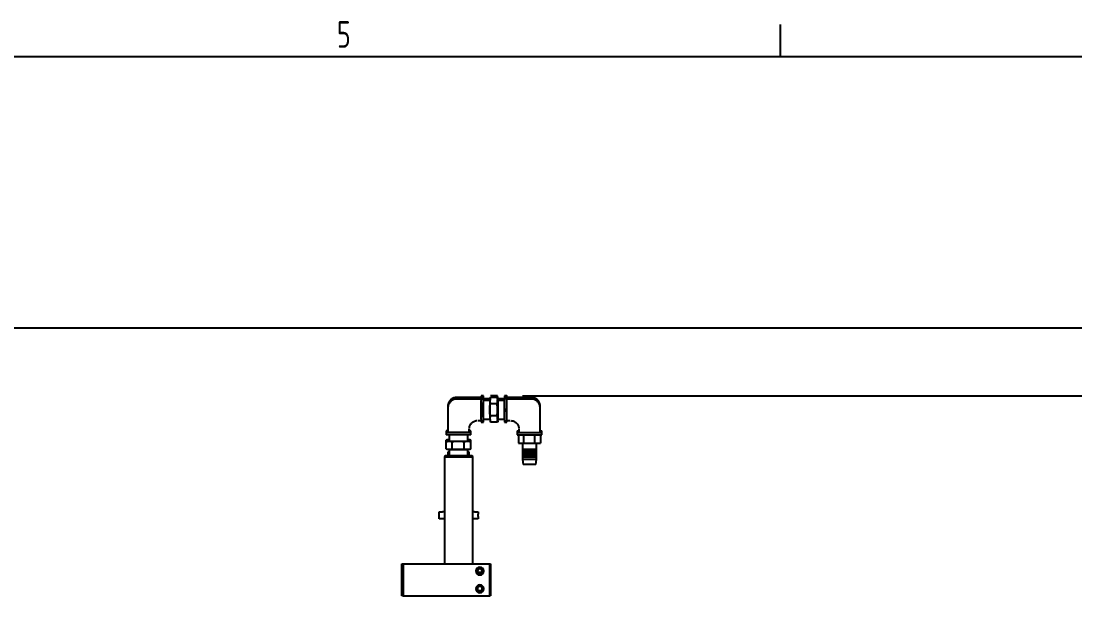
# Model space of a CAD drawing. Header units: millimetres. Extents: x 0 to 1189, y 0 to 841.
# Drawn here: x 356.1 to 455.1, y 780.3 to 834.3 of the extents above; entities that cross this region are included whole.
import ezdxf

# ---------------------------------------------------------------- set-up
doc = ezdxf.new("R2010")
doc.units = ezdxf.units.MM
for name, color, linetype, true_color in [('1', 7, 'CONTINUOUS', 0xffffff), ('162', 7, 'CONTINUOUS', 0xffffff), ('205', 7, 'CONTINUOUS', 0xffffff)]:
    doc.layers.add(name, color=color, linetype=linetype, true_color=true_color)
doc.styles.add('iso-1', font='isocp.shx')
doc.dimstyles.get("Standard").update_dxf_attribs({"dimtxt": 0.18, "dimasz": 0.18, "dimexe": 0.18, "dimexo": 0.0625, "dimgap": 0.09, "dimtad": 0, "dimtih": 1, "dimtoh": 1, "dimdec": 4, "dimzin": 0, "dimdsep": 46, "dimtxsty": 'Standard', "dimcen": 0.09, "dimadec": 0, "dimazin": 0, "dimtfac": 1, "dimtdec": 4, "dimtofl": 0, "dimtmove": 0, "dimatfit": 3, "dimfxl": 1, "dimtolj": 1, "dimtzin": 0, "dimarcsym": 0})

# ---------------------------------------------------------------- blocks, each defined once
blk = doc.blocks.new('DimnDraft3D66')
at = {"layer": '1', "color": 152, "linetype": 'Continuous'}
blk.add_line((403.361, 799.143), (675.96, 799.143), dxfattribs=at)
blk = doc.blocks.new('DimnDraft3D12')
at = {"layer": '1', "color": 152, "linetype": 'Continuous', "transparency": 16777216}
for p, q in [((403.261, 799.143), (691.927, 799.143)), ((596.889, 478.901), (691.927, 478.901))]:
    blk.add_line(p, q, dxfattribs=at)
at = {"layer": '1', "color": 27, "linetype": 'Continuous', "transparency": 16777216}
blk.add_line((688.752, 478.901), (688.752, 799.143), dxfattribs=at)
for points in [[(688.752, 799.143), (689.312, 795.968), (688.192, 795.968), (688.752, 799.143)], [(688.752, 478.901), (688.192, 482.076), (689.312, 482.076), (688.752, 478.901)]]:
    blk.add_solid(points, dxfattribs=at)
at = {"layer": '1', "color": 23, "linetype": 'Continuous', "transparency": 16777216, "insert": (688.181, 634.979), "char_height": 3.5, "attachment_point": 7, "rotation": 90, "line_spacing_factor": 0.963855, "style": 'iso-1'}
blk.add_mtext('\\W01.000;4804 ', dxfattribs=at)

msp = doc.modelspace()

# ---------------------------------------------------------------- linework, layer by layer
at = {"layer": '1', "color": 251, "linetype": 'Continuous'}
msp.add_line((640.45, 805.493), (90.564, 805.493), dxfattribs=at)
at = {"layer": '162', "color": 163, "linetype": 'Continuous'}
for p, q in [((427.5, 831), (427.5, 834)), ((10, 831), (1179, 831))]:
    msp.add_line(p, q, dxfattribs=at)
at = {"layer": '205', "color": 252, "linetype": 'Continuous'}
for p, q in [((399.575, 799.143), (399.375, 799.143)), ((399.575, 798.984), (399.375, 798.984)), ((400.216, 799.006), (400.187, 798.839)), ((400.241, 799.126), (400.241, 799.131)), ((400.907, 799.131), (400.241, 799.131)), ((400.908, 799.126), (400.907, 799.131)), ((400.907, 799.131), (400.907, 799.126)), ((401.774, 799.143), (401.574, 799.143)), ((401.774, 798.984), (401.574, 798.984)), ((396.243, 798.176), (396.243, 798.017)), ((396.243, 798.017), (396.243, 795.684)), ((399.353, 798.976), (397.043, 798.976)), ((399.353, 798.818), (397.043, 798.818)), ((400.191, 798.701), (399.575, 798.701)), ((400.191, 798.859), (399.595, 798.859)), ((400.216, 798.847), (400.187, 798.681)), ((400.204, 798.395), (400.204, 798.4)), ((400.204, 798.385), (400.204, 798.395)), ((400.87, 798.395), (400.204, 798.395)), ((400.241, 798.967), (400.241, 798.972)), ((400.907, 798.972), (400.241, 798.972)), ((400.871, 798.4), (400.87, 798.395)), ((400.87, 798.395), (400.87, 798.385)), ((400.908, 798.967), (400.907, 798.972)), ((400.907, 798.972), (400.907, 798.967)), ((400.958, 798.701), (400.933, 798.847)), ((401.545, 798.859), (400.954, 798.859)), ((401.545, 798.701), (400.954, 798.701)), ((404.105, 798.818), (401.774, 798.818)), ((404.105, 798.976), (401.779, 798.976)), ((404.905, 798.017), (404.905, 798.176)), ((404.905, 795.684), (404.905, 798.017)), ((400.204, 797.24), (400.204, 797.25)), ((400.204, 797.235), (400.204, 797.24)), ((400.87, 797.24), (400.204, 797.24)), ((400.87, 797.25), (400.87, 797.24)), ((400.87, 797.24), (400.871, 797.235)), ((398.243, 795.684), (398.243, 796.019)), ((399.042, 796.818), (399.353, 796.818)), ((399.375, 796.651), (399.575, 796.651)), ((399.575, 796.934), (400.191, 796.934)), ((400.187, 796.954), (400.216, 796.788)), ((400.241, 796.663), (400.241, 796.668)), ((400.907, 796.663), (400.241, 796.663)), ((400.907, 796.663), (400.908, 796.668)), ((400.907, 796.668), (400.907, 796.663)), ((400.933, 796.788), (400.958, 796.934)), ((400.954, 796.934), (401.545, 796.934)), ((401.574, 796.651), (401.774, 796.651)), ((401.574, 796.651), (401.574, 796.651)), ((401.774, 796.818), (402.107, 796.818)), ((401.774, 796.818), (401.774, 796.818)), ((402.905, 796.019), (402.905, 795.684)), ((396.077, 795.843), (396.077, 795.684)), ((396.243, 795.843), (396.077, 795.843)), ((396.077, 795.684), (396.077, 795.484)), ((398.41, 795.684), (396.077, 795.684)), ((398.41, 795.484), (396.077, 795.484)), ((396.36, 795.023), (396.094, 794.976)), ((396.36, 795.484), (396.36, 794.865)), ((398.127, 794.865), (398.127, 795.484)), ((398.393, 794.976), (398.127, 795.023)), ((398.41, 795.843), (398.243, 795.843)), ((398.41, 795.684), (398.41, 795.843)), ((398.41, 795.484), (398.41, 795.684)), ((402.739, 795.843), (402.739, 795.684)), ((402.739, 795.843), (402.905, 795.843)), ((402.739, 795.684), (402.739, 795.484)), ((402.739, 795.684), (405.071, 795.684)), ((402.739, 795.484), (405.071, 795.484)), ((402.867, 795.484), (402.867, 794.684)), ((403.353, 795.484), (403.353, 794.684)), ((404.391, 795.484), (404.391, 794.684)), ((404.905, 795.843), (405.071, 795.843)), ((404.944, 795.484), (404.944, 794.684)), ((405.071, 795.843), (405.072, 795.843)), ((405.071, 795.684), (405.072, 795.684)), ((405.071, 795.484), (405.072, 795.484)), ((405.072, 795.684), (405.072, 795.843)), ((405.072, 795.484), (405.072, 795.684)), ((396.089, 794.818), (396.089, 794.976)), ((396.089, 794.976), (396.094, 794.976)), ((396.089, 794.151), (396.089, 794.818)), ((396.089, 794.818), (396.094, 794.818)), ((396.094, 794.151), (396.089, 794.151)), ((396.094, 794.976), (396.094, 794.976)), ((396.36, 794.865), (396.094, 794.818)), ((396.094, 794.818), (396.094, 794.818)), ((396.094, 794.151), (396.36, 794.104)), ((396.36, 794.865), (398.127, 794.865)), ((396.36, 794.104), (396.36, 793.484)), ((396.36, 794.104), (396.773, 794.104)), ((396.625, 794.818), (396.629, 794.818)), ((396.629, 794.151), (396.625, 794.151)), ((396.629, 794.151), (396.629, 794.818)), ((396.629, 794.818), (396.639, 794.818)), ((396.639, 794.151), (396.629, 794.151)), ((396.773, 794.104), (398.127, 794.104)), ((397.774, 794.818), (397.783, 794.818)), ((397.783, 794.151), (397.774, 794.151)), ((397.783, 794.818), (397.788, 794.818)), ((397.783, 794.151), (397.783, 794.818)), ((397.788, 794.151), (397.783, 794.151)), ((398.393, 794.818), (398.127, 794.865)), ((398.127, 794.104), (398.393, 794.151)), ((398.127, 793.484), (398.127, 794.104)), ((398.392, 794.976), (398.397, 794.976)), ((398.392, 794.818), (398.397, 794.818)), ((398.397, 794.151), (398.392, 794.151)), ((398.397, 794.818), (398.397, 794.976)), ((398.397, 794.151), (398.397, 794.818)), ((402.867, 794.684), (403.353, 794.684)), ((403.239, 794.684), (403.239, 794.084)), ((403.239, 794.084), (403.239, 794.035)), ((403.239, 794.084), (403.268, 793.984)), ((403.41, 794.084), (403.239, 794.084)), ((403.239, 794.035), (403.253, 793.984)), ((403.253, 794.035), (403.239, 794.035)), ((403.353, 794.684), (404.391, 794.684)), ((404.572, 794.084), (403.41, 794.084)), ((404.391, 794.684), (404.944, 794.684)), ((404.543, 793.984), (404.572, 794.084)), ((404.557, 793.984), (404.572, 794.035)), ((404.572, 794.035), (404.558, 794.035)), ((404.572, 794.084), (404.572, 794.684)), ((404.572, 794.035), (404.572, 794.084)), ((395.977, 793.484), (395.91, 793.418)), ((395.91, 793.418), (395.91, 783.345)), ((395.91, 793.418), (397.243, 793.418)), ((397.243, 793.484), (395.977, 793.484)), ((396.277, 793.884), (396.243, 793.851)), ((396.243, 793.851), (396.243, 793.551)), ((396.36, 793.851), (396.243, 793.851)), ((396.243, 793.551), (396.36, 793.551)), ((396.277, 793.884), (396.36, 793.884)), ((398.51, 793.484), (397.243, 793.484)), ((397.243, 793.418), (398.577, 793.418)), ((398.127, 793.884), (398.21, 793.884)), ((398.243, 793.851), (398.127, 793.851)), ((398.127, 793.551), (398.243, 793.551)), ((398.243, 793.851), (398.21, 793.884)), ((398.243, 793.551), (398.243, 793.851)), ((398.577, 793.418), (398.51, 793.484)), ((398.577, 783.345), (398.577, 793.418)), ((403.239, 793.984), (403.239, 793.877)), ((403.41, 793.984), (403.239, 793.984)), ((403.239, 793.877), (403.239, 793.827)), ((403.239, 793.877), (403.268, 793.776)), ((403.41, 793.877), (403.239, 793.877)), ((403.239, 793.827), (403.253, 793.776)), ((403.253, 793.827), (403.239, 793.827)), ((403.239, 793.776), (403.239, 793.669)), ((403.41, 793.776), (403.239, 793.776)), ((403.239, 793.669), (403.239, 793.62)), ((403.239, 793.669), (403.268, 793.569)), ((403.41, 793.669), (403.239, 793.669)), ((403.239, 793.62), (403.253, 793.569)), ((403.253, 793.62), (403.239, 793.62)), ((403.239, 793.569), (403.239, 793.461)), ((403.41, 793.569), (403.239, 793.569)), ((403.239, 793.461), (403.239, 793.361)), ((403.239, 793.461), (403.268, 793.361)), ((403.41, 793.461), (403.239, 793.461)), ((403.239, 793.361), (403.239, 793.151)), ((403.41, 793.361), (403.239, 793.361)), ((403.239, 793.151), (403.305, 792.684)), ((403.41, 793.151), (403.239, 793.151)), ((404.572, 793.984), (403.41, 793.984)), ((404.572, 793.877), (403.41, 793.877)), ((404.572, 793.776), (403.41, 793.776)), ((404.572, 793.669), (403.41, 793.669)), ((404.572, 793.569), (403.41, 793.569)), ((404.572, 793.461), (403.41, 793.461)), ((404.572, 793.361), (403.41, 793.361)), ((404.572, 793.151), (403.41, 793.151)), ((404.505, 792.684), (404.572, 793.151)), ((404.543, 793.776), (404.572, 793.877)), ((404.543, 793.569), (404.572, 793.669)), ((404.543, 793.361), (404.572, 793.461)), ((404.557, 793.776), (404.572, 793.827)), ((404.557, 793.569), (404.572, 793.62)), ((404.572, 793.827), (404.558, 793.827)), ((404.572, 793.62), (404.558, 793.62)), ((404.572, 793.877), (404.572, 793.984)), ((404.572, 793.827), (404.572, 793.877)), ((404.572, 793.669), (404.572, 793.776)), ((404.572, 793.62), (404.572, 793.669)), ((404.572, 793.461), (404.572, 793.569)), ((404.572, 793.361), (404.572, 793.461)), ((404.572, 793.151), (404.572, 793.361)), ((403.46, 792.684), (403.305, 792.684)), ((404.505, 792.684), (403.46, 792.684)), ((395.41, 787.576), (395.41, 788.243)), ((395.41, 788.243), (395.743, 788.243)), ((395.91, 788.243), (395.743, 788.243)), ((398.743, 788.243), (398.577, 788.243)), ((398.743, 788.243), (399.077, 788.243)), ((399.077, 788.243), (399.077, 788.029)), ((395.743, 787.576), (395.41, 787.576)), ((395.91, 787.576), (395.743, 787.576)), ((398.743, 787.576), (398.577, 787.576)), ((399.077, 787.576), (398.743, 787.576)), ((399.077, 787.789), (399.077, 787.576)), ((391.91, 780.345), (391.91, 783.345)), ((391.91, 783.345), (392.043, 783.345)), ((392.043, 783.345), (400.177, 783.345)), ((392.043, 783.345), (392.043, 780.345)), ((400.177, 780.345), (400.177, 783.345)), ((400.177, 783.345), (400.243, 783.345)), ((400.243, 783.345), (400.243, 780.345)), ((399.177, 782.551), (399.056, 782.551)), ((399.419, 782.551), (399.177, 782.551)), ((392.043, 780.345), (391.91, 780.345)), ((392.043, 780.345), (400.177, 780.345)), ((399.177, 780.818), (399.126, 780.818)), ((399.36, 780.818), (399.177, 780.818)), ((400.243, 780.345), (400.177, 780.345))]:
    msp.add_line(p, q, dxfattribs=at)
at = {"layer": '205', "color": 252, "linetype": 'Continuous', "extrusion": (0, 0, -1)}
for centre, radius in [((-399.243, 782.678), 0.367), ((-399.243, 782.678), 0.227), ((-399.243, 781.012), 0.367), ((-399.243, 781.012), 0.227)]:
    msp.add_circle(centre, radius, dxfattribs=at)
at = {"layer": '205', "color": 252, "linetype": 'Continuous'}
for centre in [(399.243, 782.678), (399.243, 781.012)]:
    msp.add_circle(centre, 0.3, dxfattribs=at)
at = {"layer": '205', "color": 252, "linetype": 'Continuous', "extrusion": (0, 0, -1)}
for centre, start, end in [((-395.977, 793.351), 143.1301, 156.42232), ((-398.51, 793.351), 23.57768, 36.8699)]:
    msp.add_arc(centre, 0.333, start, end, dxfattribs=at)
at = {"layer": '205', "color": 252, "linetype": 'Continuous'}
msp.add_arc((399.243, 782.678), 0.217, 323.9493, 216.05065, dxfattribs=at)
for centre, major_axis, start_param, end_param in [((399.375, 797.818), (0, 1.167), 0, 3.141593), ((399.375, 797.976), (0, 1.167), 0, 0.76488), ((399.575, 797.818), (0, 1.167), 0, 3.141593), ((399.575, 797.976), (0, 1.167), 0, 0.527101), ((399.575, 797.976), (0, 1.167), 5.571319, 6.283185), ((399.575, 797.818), (0, 1.167), 5.571319, 6.283185), ((400.907, 797.976), (0, -1.15), 3.134469, 3.148716), ((401.574, 797.818), (0, -1.167), 3.141684, 6.283185), ((401.574, 797.976), (0, -1.167), 3.141684, 4.042052), ((401.774, 797.818), (0, -1.167), 2.600552, 6.283185), ((401.774, 797.976), (0, -1.167), 2.600552, 3.668891), ((399.575, 797.818), (0, -0.883), 3.141595, 6.283185), ((400.194, 797.818), (0, -0.883), 3.35443, 6.070629), ((400.907, 797.818), (0, -1.15), 4.181667, 4.195914), ((400.907, 797.818), (0, -1.15), 3.134469, 3.148716), ((400.954, 797.818), (0, 0.883), 1.047323, 3.141595), ((400.954, 797.818), (0, 0.883), 0, 1.047323), ((401.774, 797.818), (0, -1), 3.1417, 6.283185), ((400.907, 797.818), (0, -1.15), 5.228864, 5.243111), ((399.575, 797.818), (0, 1.167), 3.141592, 3.853555), ((400.907, 797.818), (0, -1.15), 6.276062, 6.290309), ((401.774, 797.818), (0, -1.167), 0, 0.541139)]:
    msp.add_ellipse(centre, major_axis=major_axis, ratio=0.037193, start_param=start_param, end_param=end_param, dxfattribs=at)
for points, knots in [([(400.918, 798.973), (400.918, 798.976), (400.918, 798.98), (400.916, 799.031), (400.912, 799.079), (400.907, 799.126)], [0, 0, 0, 0, 0.073161, 0.073161, 1, 1, 1, 1]), ([(397.053, 798.968), (396.963, 798.972), (396.786, 798.952), (396.535, 798.815), (396.348, 798.604), (396.259, 798.367), (396.234, 798.208), (396.245, 798.138), (396.245, 798.136)], [0, 0, 0, 0, 0.19719, 0.416756, 0.639087, 0.835143, 0.995539, 1, 1, 1, 1]), ([(397.053, 798.81), (396.963, 798.814), (396.786, 798.793), (396.535, 798.657), (396.348, 798.445), (396.259, 798.209), (396.234, 798.05), (396.245, 797.98), (396.245, 797.978)], [0, 0, 0, 0, 0.19719, 0.416756, 0.639087, 0.835143, 0.995539, 1, 1, 1, 1]), ([(400.204, 798.385), (400.196, 798.291), (400.189, 798.196), (400.18, 798.007), (400.175, 797.818), (400.18, 797.628), (400.189, 797.439), (400.196, 797.344), (400.204, 797.25)], [0, 0, 0, 0, 0.25, 0.25, 0.5, 0.75, 0.75, 1, 1, 1, 1]), ([(400.241, 798.967), (400.23, 798.92), (400.22, 798.873), (400.205, 798.778), (400.194, 798.684), (400.193, 798.589), (400.196, 798.494), (400.199, 798.447), (400.204, 798.4)], [0, 0, 0, 0, 0.25, 0.25, 0.5, 0.75, 0.75, 1, 1, 1, 1]), ([(400.87, 797.25), (400.879, 797.344), (400.885, 797.439), (400.894, 797.628), (400.899, 797.818), (400.894, 798.007), (400.885, 798.196), (400.879, 798.291), (400.87, 798.385)], [0, 0, 0, 0, 0.25, 0.25, 0.5, 0.75, 0.75, 1, 1, 1, 1]), ([(400.871, 798.4), (400.882, 798.447), (400.892, 798.494), (400.907, 798.589), (400.918, 798.684), (400.919, 798.778), (400.916, 798.873), (400.912, 798.92), (400.907, 798.967)], [0, 0, 0, 0, 0.25, 0.25, 0.5, 0.75, 0.75, 1, 1, 1, 1]), ([(404.896, 798.157), (404.901, 798.219), (404.897, 798.37), (404.798, 798.607), (404.608, 798.821), (404.371, 798.942), (404.187, 798.981), (404.094, 798.973), (404.075, 798.971)], [0, 0, 0, 0, 0.138357, 0.351924, 0.574546, 0.785954, 0.955526, 1, 1, 1, 1]), ([(404.896, 797.999), (404.901, 798.06), (404.897, 798.212), (404.798, 798.449), (404.608, 798.663), (404.371, 798.783), (404.187, 798.823), (404.094, 798.815), (404.075, 798.812)], [0, 0, 0, 0, 0.138357, 0.351924, 0.574546, 0.785954, 0.955526, 1, 1, 1, 1]), ([(400.204, 797.235), (400.199, 797.188), (400.196, 797.141), (400.193, 797.046), (400.194, 796.951), (400.205, 796.857), (400.22, 796.762), (400.23, 796.715), (400.241, 796.668)], [0, 0, 0, 0, 0.25, 0.25, 0.5, 0.75, 0.75, 1, 1, 1, 1]), ([(400.907, 796.668), (400.912, 796.715), (400.916, 796.762), (400.919, 796.857), (400.918, 796.951), (400.907, 797.046), (400.892, 797.141), (400.882, 797.188), (400.871, 797.235)], [0, 0, 0, 0, 0.25, 0.25, 0.5, 0.75, 0.75, 1, 1, 1, 1]), ([(398.257, 796.088), (398.257, 796.14), (398.273, 796.284), (398.389, 796.506), (398.594, 796.697), (398.801, 796.793), (398.924, 796.806), (398.963, 796.807)], [0, 0, 0, 0, 0.139819, 0.396733, 0.659638, 0.896063, 1, 1, 1, 1]), ([(402.187, 796.802), (402.23, 796.803), (402.365, 796.791), (402.58, 796.681), (402.777, 796.481), (402.878, 796.267), (402.895, 796.135), (402.896, 796.088)], [0, 0, 0, 0, 0.115784, 0.371968, 0.635165, 0.874952, 1, 1, 1, 1]), ([(396.36, 795.002), (396.36, 795.002), (396.315, 795.002), (396.271, 795), (396.182, 794.991), (396.138, 794.984), (396.094, 794.976)], [0, 0, 0, 0, 0.002587, 0.501294, 0.501294, 1, 1, 1, 1]), ([(396.625, 794.818), (396.581, 794.826), (396.536, 794.832), (396.448, 794.842), (396.359, 794.846), (396.271, 794.842), (396.182, 794.832), (396.138, 794.826), (396.094, 794.818)], [0, 0, 0, 0, 0.25, 0.25, 0.5, 0.75, 0.75, 1, 1, 1, 1]), ([(396.094, 794.151), (396.138, 794.143), (396.182, 794.136), (396.271, 794.127), (396.359, 794.122), (396.448, 794.127), (396.536, 794.136), (396.581, 794.143), (396.625, 794.151)], [0, 0, 0, 0, 0.25, 0.25, 0.5, 0.75, 0.75, 1, 1, 1, 1]), ([(397.774, 794.818), (397.679, 794.826), (397.584, 794.832), (397.395, 794.842), (397.206, 794.846), (397.017, 794.842), (396.828, 794.832), (396.733, 794.826), (396.639, 794.818)], [0, 0, 0, 0, 0.25, 0.25, 0.5, 0.75, 0.75, 1, 1, 1, 1]), ([(396.639, 794.151), (396.733, 794.143), (396.828, 794.136), (397.017, 794.127), (397.206, 794.122), (397.395, 794.127), (397.584, 794.136), (397.679, 794.143), (397.774, 794.151)], [0, 0, 0, 0, 0.25, 0.25, 0.5, 0.75, 0.75, 1, 1, 1, 1]), ([(398.392, 794.818), (398.342, 794.826), (398.292, 794.832), (398.191, 794.842), (398.09, 794.846), (397.989, 794.842), (397.889, 794.832), (397.838, 794.826), (397.788, 794.818)], [0, 0, 0, 0, 0.25, 0.25, 0.5, 0.75, 0.75, 1, 1, 1, 1]), ([(397.788, 794.151), (397.838, 794.143), (397.889, 794.136), (397.989, 794.127), (398.09, 794.122), (398.191, 794.127), (398.292, 794.136), (398.342, 794.143), (398.392, 794.151)], [0, 0, 0, 0, 0.25, 0.25, 0.5, 0.75, 0.75, 1, 1, 1, 1]), ([(398.392, 794.976), (398.342, 794.984), (398.292, 794.991), (398.203, 794.999), (398.165, 795.001), (398.127, 795.002)], [0, 0, 0, 0, 0.569091, 0.569091, 1, 1, 1, 1]), ([(399.077, 787.789), (399.077, 787.807), (399.076, 787.826), (399.076, 787.857), (399.075, 787.867), (399.075, 787.888), (399.075, 787.899), (399.075, 787.93), (399.075, 787.951), (399.076, 787.992), (399.077, 788.011), (399.077, 788.029)], [0, 0, 0, 0, 0.25, 0.25, 0.375, 0.375, 0.5, 0.5, 0.75, 0.75, 1, 1, 1, 1])]:
    msp.add_open_spline(points, degree=3, knots=knots, dxfattribs=at)
for points in [[(400.908, 798.967), (400.918, 798.927), (400.926, 798.886), (400.933, 798.845)], [(400.933, 796.79), (400.926, 796.749), (400.918, 796.708), (400.908, 796.668)]]:
    msp.add_open_spline(points, degree=3, dxfattribs=at)

# ---------------------------------------------------------------- block references
at = {"layer": '1', "color": 27, "linetype": 'Continuous'}
msp.add_blockref('DimnDraft3D66', (0, 0), dxfattribs=at)

# ---------------------------------------------------------------- texts
at = {"layer": '162', "color": 163, "linetype": 'Continuous', "insert": (385.815, 831.821), "char_height": 2.5, "attachment_point": 7, "line_spacing_factor": 0.963855, "style": 'iso-1'}
msp.add_mtext('\\W00.795;5 ', dxfattribs=at)

# ---------------------------------------------------------------- dimensions: what is measured, and where the dimension line sits
at = {"layer": '1', "color": 27, "linetype": 'Continuous', "lineweight": -3}
dim = msp.add_linear_dim(base=(688.752, 799.143), p1=(596.889, 478.901), p2=(403.261, 799.143), angle=90, text='\\C23;4804', dimstyle='Standard', override={"dimtxt": 3.5, "dimasz": 3.175, "dimexe": 3.175, "dimexo": 1.5875, "dimgap": 1.75, "dimtad": 1, "dimtih": 0, "dimtoh": 0, "dimdec": 0, "dimzin": 8, "dimtxsty": 'iso-1', "dimsah": 1, "dimclrd": 27, "dimclre": 152, "dimclrt": 23, "dimtm": -0.005, "dimtdec": 3, "dimtofl": 1, "dimtmove": 0}, dxfattribs=at)
dim.commit()
dim.dimension.update_dxf_attribs({"geometry": 'DimnDraft3D12', "text_midpoint": (688.752, 639.022), "dimtype": 160})

doc.saveas('drawing.dxf')
